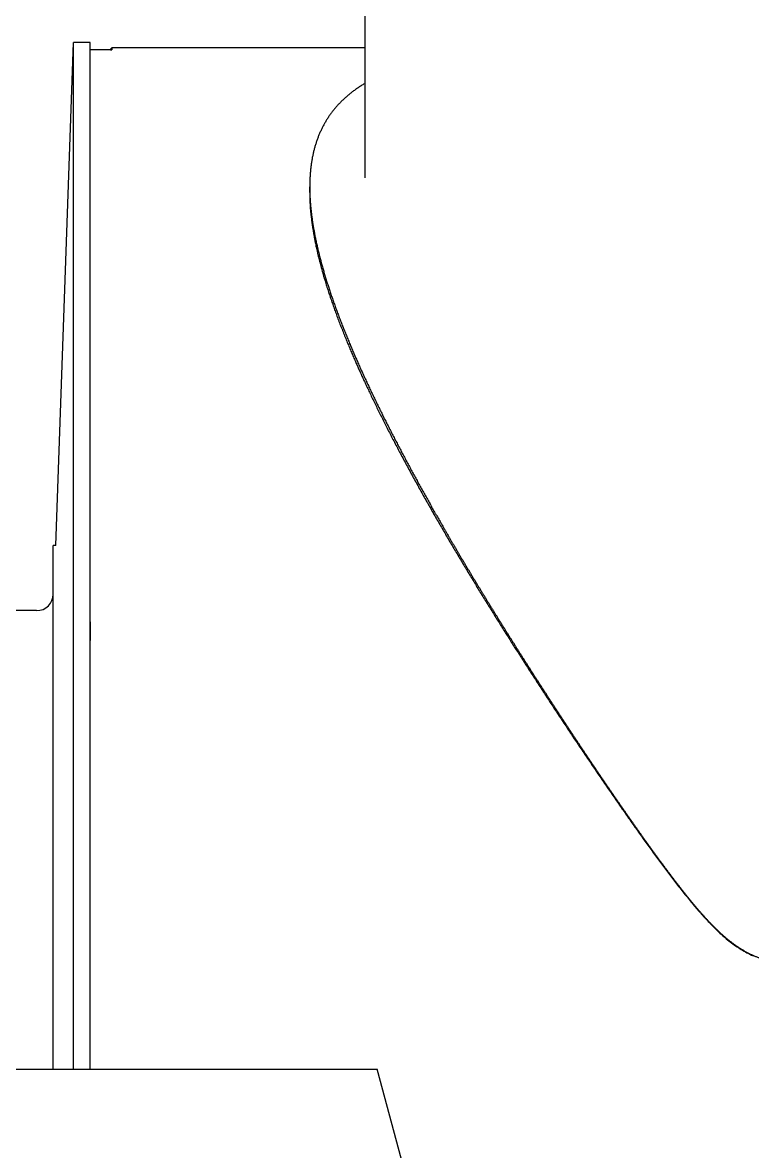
# Model space of a CAD drawing. Extents: x -31701 to 37626, y -27136 to 32271.
# Drawn here: x -12201.8 to -12070.2, y -16217.3 to -16013.7 of the extents above; entities that cross this region are included whole.
import ezdxf

# ---------------------------------------------------------------- set-up
doc = ezdxf.new("R2010")
doc.units = 0
doc.layers.get('0').update_dxf_attribs({"linetype": 'CONTINUOUS'})

msp = doc.modelspace()

# ---------------------------------------------------------------- linework, layer by layer
at = {"color": 104, "linetype": 'Continuous'}
for p, q in [((-12140.05, -16041.73), (-12140.05, -16005.39)), ((-12195.82, -16108.04), (-12192.65, -16017.29)), ((-12192.65, -16183.29), (-12192.65, -16017.29)), ((-12189.65, -16017.29), (-12192.65, -16017.29)), ((-12189.65, -16183.29), (-12189.65, -16017.29)), ((-12186.01, -16018.67), (-12189.65, -16018.67)), ((-12186.1, -16018.67), (-12185.76, -16018.29)), ((-12185.76, -16018.29), (-12185.76, -16018.64)), ((-12140.05, -16018.29), (-12185.76, -16018.29)), ((-12185.76, -16018.64), (-12185.76, -16018.64)), ((-12150.05, -16044.39), (-12150.05, -16043.38)), ((-12196.32, -16183.29), (-12196.32, -16108.04)), ((-12195.82, -16108.04), (-12196.32, -16108.04)), ((-12199.32, -16119.79), (-12208.57, -16119.79)), ((-12189.65, -16121.78), (-12189.65, -16125.17)), ((-12189.65, -16143.06), (-12189.65, -16140.3)), ((-12189.65, -16183.29), (-12189.65, -16143.06)), ((-12196.32, -16202.48), (-12196.32, -16183.29)), ((-12192.65, -16202.48), (-12192.65, -16183.29)), ((-12189.65, -16202.48), (-12189.65, -16183.29)), ((-12189.65, -16202.48), (-12189.65, -16183.29))]:
    msp.add_line(p, q, dxfattribs=at)
at = {"color": 251, "linetype": 'Continuous'}
for p in [(-12272.93, -16202.46), (-12018.77, -16646.87)]:
    msp.add_line(p, (-12137.85, -16202.49), dxfattribs=at)
at = {"color": 104, "linetype": 'Continuous'}
msp.add_lwpolyline([(-12150.05, -16044.39), (-12150.05, -16044.59), (-12150.05, -16044.8), (-12150.04, -16045), (-12150.04, -16045.2), (-12150.03, -16045.4), (-12150.03, -16045.61), (-12150.02, -16045.81), (-12150.01, -16046.01), (-12150, -16046.22), (-12149.99, -16046.42), (-12149.98, -16046.63), (-12149.96, -16046.83), (-12149.95, -16047.04), (-12149.94, -16047.24), (-12149.92, -16047.45), (-12149.9, -16047.65), (-12149.88, -16047.86), (-12149.86, -16048.06), (-12149.84, -16048.27), (-12149.82, -16048.47), (-12149.8, -16048.68), (-12149.78, -16048.89), (-12149.75, -16049.1), (-12149.73, -16049.3), (-12149.7, -16049.51), (-12149.67, -16049.72), (-12149.64, -16049.93), (-12149.62, -16050.14), (-12149.59, -16050.35), (-12149.55, -16050.56), (-12149.52, -16050.77), (-12149.49, -16050.99), (-12149.45, -16051.2), (-12149.42, -16051.41), (-12149.38, -16051.63), (-12149.35, -16051.84), (-12149.31, -16052.06), (-12149.27, -16052.28), (-12149.23, -16052.49), (-12149.19, -16052.71), (-12149.14, -16052.93), (-12149.1, -16053.15), (-12149.06, -16053.37), (-12149.01, -16053.6), (-12148.97, -16053.82), (-12148.92, -16054.04), (-12148.87, -16054.26), (-12148.82, -16054.48), (-12148.77, -16054.71), (-12148.72, -16054.93), (-12148.67, -16055.15), (-12148.62, -16055.38), (-12148.56, -16055.6), (-12148.51, -16055.83), (-12148.45, -16056.06), (-12148.4, -16056.28), (-12148.34, -16056.51), (-12148.28, -16056.74), (-12148.23, -16056.96), (-12148.17, -16057.19), (-12148.11, -16057.41), (-12148.05, -16057.64), (-12147.99, -16057.87), (-12147.93, -16058.09), (-12147.86, -16058.32), (-12147.8, -16058.54), (-12147.74, -16058.77), (-12147.67, -16058.99), (-12147.61, -16059.21), (-12147.54, -16059.44), (-12147.48, -16059.66), (-12147.41, -16059.88), (-12147.34, -16060.11), (-12147.28, -16060.33), (-12147.21, -16060.55), (-12147.14, -16060.78), (-12147.07, -16061), (-12147, -16061.22), (-12146.93, -16061.45), (-12146.86, -16061.67), (-12146.79, -16061.89), (-12146.72, -16062.11), (-12146.65, -16062.34), (-12146.57, -16062.56), (-12146.5, -16062.78), (-12146.42, -16063.01), (-12146.35, -16063.23), (-12146.27, -16063.46), (-12146.2, -16063.68), (-12146.12, -16063.91), (-12146.04, -16064.14), (-12145.96, -16064.36), (-12145.88, -16064.59), (-12145.8, -16064.82), (-12145.72, -16065.05), (-12145.64, -16065.28), (-12145.55, -16065.51), (-12145.47, -16065.74), (-12145.39, -16065.97), (-12145.3, -16066.2), (-12145.22, -16066.44), (-12145.13, -16066.67), (-12145.04, -16066.91), (-12144.95, -16067.14), (-12144.86, -16067.38), (-12144.77, -16067.61), (-12144.68, -16067.85), (-12144.59, -16068.09), (-12144.5, -16068.33), (-12144.41, -16068.56), (-12144.32, -16068.8), (-12144.22, -16069.04), (-12144.13, -16069.28), (-12144.03, -16069.52), (-12143.94, -16069.76), (-12143.84, -16070), (-12143.75, -16070.24), (-12143.65, -16070.48), (-12143.55, -16070.71), (-12143.46, -16070.95), (-12143.36, -16071.18), (-12143.27, -16071.41), (-12143.17, -16071.64), (-12143.08, -16071.87), (-12142.98, -16072.1), (-12142.89, -16072.32), (-12142.79, -16072.54), (-12142.7, -16072.76), (-12142.61, -16072.98), (-12142.52, -16073.19), (-12142.43, -16073.41), (-12142.34, -16073.62), (-12142.25, -16073.82), (-12142.16, -16074.03), (-12142.07, -16074.23), (-12141.98, -16074.43), (-12141.9, -16074.63), (-12141.81, -16074.83), (-12141.72, -16075.02), (-12141.64, -16075.22), (-12141.55, -16075.41), (-12141.47, -16075.6), (-12141.39, -16075.79), (-12141.3, -16075.98), (-12141.22, -16076.17), (-12141.13, -16076.36), (-12141.05, -16076.55), (-12140.96, -16076.73), (-12140.88, -16076.92), (-12140.79, -16077.11), (-12140.7, -16077.3), (-12140.62, -16077.49), (-12140.53, -16077.69), (-12140.44, -16077.88), (-12140.35, -16078.08), (-12140.26, -16078.28), (-12140.16, -16078.48), (-12140.07, -16078.68), (-12139.97, -16078.89), (-12139.88, -16079.1), (-12139.78, -16079.31), (-12139.68, -16079.52), (-12139.58, -16079.74), (-12139.47, -16079.96), (-12139.37, -16080.18), (-12139.26, -16080.4), (-12139.16, -16080.63), (-12139.05, -16080.86), (-12138.94, -16081.09), (-12138.82, -16081.32), (-12138.71, -16081.56), (-12138.6, -16081.79), (-12138.48, -16082.03), (-12138.37, -16082.27), (-12138.25, -16082.51), (-12138.13, -16082.75), (-12138.02, -16082.98), (-12137.91, -16083.21), (-12137.79, -16083.45), (-12137.67, -16083.69), (-12137.55, -16083.93), (-12137.43, -16084.17), (-12137.31, -16084.42), (-12137.19, -16084.67), (-12137.06, -16084.91), (-12136.94, -16085.16), (-12136.82, -16085.41), (-12136.69, -16085.65), (-12136.57, -16085.9), (-12136.44, -16086.15), (-12136.32, -16086.4), (-12136.19, -16086.65), (-12136.06, -16086.9), (-12135.93, -16087.15), (-12135.81, -16087.4), (-12135.68, -16087.65), (-12135.55, -16087.9), (-12135.42, -16088.15), (-12135.29, -16088.41), (-12135.16, -16088.66), (-12135.03, -16088.91), (-12134.89, -16089.17), (-12134.76, -16089.42), (-12134.63, -16089.68), (-12134.49, -16089.93), (-12134.36, -16090.19), (-12134.23, -16090.44), (-12134.09, -16090.7), (-12133.95, -16090.96), (-12133.82, -16091.22), (-12133.68, -16091.47), (-12133.54, -16091.73), (-12133.41, -16091.99), (-12133.27, -16092.25), (-12133.13, -16092.51), (-12132.99, -16092.77), (-12132.85, -16093.03), (-12132.71, -16093.29), (-12132.57, -16093.55), (-12132.43, -16093.81), (-12132.29, -16094.07), (-12132.15, -16094.33), (-12132.01, -16094.59), (-12131.87, -16094.85), (-12131.73, -16095.11), (-12131.58, -16095.37), (-12131.44, -16095.63), (-12131.3, -16095.89), (-12131.15, -16096.16), (-12131.01, -16096.42), (-12130.86, -16096.68), (-12130.72, -16096.94), (-12130.57, -16097.2), (-12130.43, -16097.47), (-12130.28, -16097.73), (-12130.14, -16097.99), (-12129.99, -16098.25), (-12129.85, -16098.51), (-12129.7, -16098.78), (-12129.55, -16099.04), (-12129.41, -16099.3), (-12129.26, -16099.56), (-12129.11, -16099.82), (-12128.96, -16100.09), (-12128.82, -16100.35), (-12128.67, -16100.61), (-12128.52, -16100.87), (-12128.37, -16101.13), (-12128.22, -16101.39), (-12128.08, -16101.65), (-12127.93, -16101.91), (-12127.78, -16102.17), (-12127.63, -16102.43), (-12127.48, -16102.69), (-12127.33, -16102.95), (-12127.19, -16103.2), (-12127.04, -16103.46), (-12126.89, -16103.72), (-12126.74, -16103.98), (-12126.59, -16104.23), (-12126.44, -16104.49), (-12126.3, -16104.75), (-12126.15, -16105), (-12126, -16105.26), (-12125.85, -16105.51), (-12125.7, -16105.77), (-12125.55, -16106.02), (-12125.41, -16106.28), (-12125.26, -16106.53), (-12125.11, -16106.78), (-12124.96, -16107.04), (-12124.81, -16107.29), (-12124.66, -16107.54), (-12124.51, -16107.79), (-12124.37, -16108.04), (-12124.22, -16108.3), (-12124.07, -16108.55), (-12123.92, -16108.8), (-12123.77, -16109.05), (-12123.62, -16109.31), (-12123.47, -16109.56), (-12123.32, -16109.81), (-12123.17, -16110.06), (-12123.02, -16110.32), (-12122.87, -16110.57), (-12122.72, -16110.82), (-12122.57, -16111.07), (-12122.42, -16111.32), (-12122.27, -16111.57), (-12122.11, -16111.82), (-12121.96, -16112.07), (-12121.81, -16112.32), (-12121.66, -16112.57), (-12121.51, -16112.82), (-12121.36, -16113.07), (-12121.21, -16113.31), (-12121.06, -16113.56), (-12120.91, -16113.81), (-12120.76, -16114.06), (-12120.61, -16114.3), (-12120.46, -16114.55), (-12120.31, -16114.79), (-12120.16, -16115.04), (-12120.02, -16115.28), (-12119.87, -16115.53), (-12119.72, -16115.77), (-12119.57, -16116.01), (-12119.42, -16116.26), (-12119.27, -16116.5), (-12119.12, -16116.74), (-12118.98, -16116.98), (-12118.83, -16117.22), (-12118.68, -16117.46), (-12118.53, -16117.7), (-12118.39, -16117.94), (-12118.24, -16118.18), (-12118.09, -16118.42), (-12117.94, -16118.65), (-12117.8, -16118.89), (-12117.65, -16119.13), (-12117.51, -16119.36), (-12117.36, -16119.6), (-12117.21, -16119.83), (-12117.07, -16120.07), (-12116.92, -16120.3), (-12116.77, -16120.54), (-12116.63, -16120.78), (-12116.48, -16121.01), (-12116.33, -16121.24), (-12116.19, -16121.48), (-12116.04, -16121.71), (-12115.89, -16121.95), (-12115.75, -16122.18), (-12115.6, -16122.42), (-12115.45, -16122.65), (-12115.3, -16122.89), (-12115.16, -16123.12), (-12115.01, -16123.35), (-12114.86, -16123.59), (-12114.71, -16123.82), (-12114.57, -16124.06), (-12114.42, -16124.29), (-12114.27, -16124.53), (-12114.12, -16124.76), (-12113.97, -16125), (-12113.82, -16125.23), (-12113.68, -16125.47), (-12113.53, -16125.7), (-12113.38, -16125.94), (-12113.23, -16126.17), (-12113.08, -16126.41), (-12112.93, -16126.65), (-12112.78, -16126.88), (-12112.62, -16127.12), (-12112.47, -16127.36), (-12112.32, -16127.6), (-12112.17, -16127.84), (-12112.01, -16128.08), (-12111.86, -16128.32), (-12111.71, -16128.56), (-12111.55, -16128.8), (-12111.4, -16129.04), (-12111.24, -16129.28), (-12111.09, -16129.52), (-12110.93, -16129.77), (-12110.77, -16130.01), (-12110.62, -16130.25), (-12110.46, -16130.5), (-12110.3, -16130.74), (-12110.14, -16130.99), (-12109.98, -16131.24), (-12109.82, -16131.48), (-12109.66, -16131.73), (-12109.5, -16131.98), (-12109.34, -16132.23), (-12109.18, -16132.47), (-12109.02, -16132.72), (-12108.86, -16132.97), (-12108.7, -16133.22), (-12108.54, -16133.47), (-12108.37, -16133.72), (-12108.21, -16133.97), (-12108.05, -16134.22), (-12107.88, -16134.47), (-12107.72, -16134.72), (-12107.55, -16134.97), (-12107.39, -16135.23), (-12107.22, -16135.49), (-12107.04, -16135.75), (-12106.87, -16136.01), (-12106.7, -16136.27), (-12106.54, -16136.53), (-12106.37, -16136.78), (-12106.21, -16137.03), (-12106.04, -16137.28), (-12105.88, -16137.53), (-12105.71, -16137.79), (-12105.54, -16138.04), (-12105.38, -16138.29), (-12105.21, -16138.54), (-12105.04, -16138.8), (-12104.87, -16139.05), (-12104.71, -16139.3), (-12104.54, -16139.56), (-12104.37, -16139.81), (-12104.2, -16140.07), (-12104.03, -16140.32), (-12103.86, -16140.58), (-12103.69, -16140.83), (-12103.52, -16141.09), (-12103.35, -16141.35), (-12103.18, -16141.6), (-12103.01, -16141.86), (-12102.84, -16142.12), (-12102.67, -16142.37), (-12102.5, -16142.63), (-12102.32, -16142.88), (-12102.15, -16143.14), (-12101.98, -16143.39), (-12101.81, -16143.65), (-12101.64, -16143.9), (-12101.47, -16144.16), (-12101.3, -16144.41), (-12101.13, -16144.67), (-12100.96, -16144.92), (-12100.79, -16145.17), (-12100.62, -16145.43), (-12100.45, -16145.68), (-12100.28, -16145.93), (-12100.1, -16146.18), (-12099.93, -16146.44), (-12099.76, -16146.69), (-12099.59, -16146.94), (-12099.42, -16147.19), (-12099.25, -16147.44), (-12099.08, -16147.69), (-12098.91, -16147.94), (-12098.74, -16148.19), (-12098.57, -16148.44), (-12098.4, -16148.69), (-12098.23, -16148.94), (-12098.06, -16149.19), (-12097.89, -16149.44), (-12097.72, -16149.69), (-12097.55, -16149.94), (-12097.38, -16150.19), (-12097.21, -16150.44), (-12097.04, -16150.69), (-12096.87, -16150.94), (-12096.7, -16151.19), (-12096.53, -16151.43), (-12096.36, -16151.68), (-12096.19, -16151.93), (-12096.02, -16152.17), (-12095.86, -16152.41), (-12095.69, -16152.66), (-12095.52, -16152.9), (-12095.35, -16153.14), (-12095.19, -16153.38), (-12095.02, -16153.62), (-12094.86, -16153.86), (-12094.69, -16154.1), (-12094.53, -16154.33), (-12094.37, -16154.57), (-12094.2, -16154.8), (-12094.04, -16155.04), (-12093.87, -16155.27), (-12093.71, -16155.51), (-12093.55, -16155.74), (-12093.39, -16155.97), (-12093.22, -16156.21), (-12093.06, -16156.44), (-12092.9, -16156.67), (-12092.74, -16156.9), (-12092.57, -16157.13), (-12092.41, -16157.36), (-12092.25, -16157.6), (-12092.09, -16157.83), (-12091.92, -16158.06), (-12091.76, -16158.29), (-12091.6, -16158.52), (-12091.43, -16158.75), (-12091.27, -16158.98), (-12091.1, -16159.22), (-12090.94, -16159.45), (-12090.77, -16159.68), (-12090.6, -16159.92), (-12090.43, -16160.15), (-12090.27, -16160.39), (-12090.1, -16160.63), (-12089.93, -16160.86), (-12089.75, -16161.1), (-12089.58, -16161.34), (-12089.41, -16161.58), (-12089.23, -16161.83), (-12089.06, -16162.07), (-12088.88, -16162.31), (-12088.71, -16162.55), (-12088.53, -16162.8), (-12088.35, -16163.04), (-12088.18, -16163.28), (-12088, -16163.52), (-12087.83, -16163.76), (-12087.65, -16164), (-12087.48, -16164.24), (-12087.3, -16164.48), (-12087.12, -16164.72), (-12086.94, -16164.97), (-12086.76, -16165.21), (-12086.58, -16165.45), (-12086.4, -16165.69), (-12086.22, -16165.93), (-12086.04, -16166.17), (-12085.86, -16166.41), (-12085.68, -16166.65), (-12085.51, -16166.89), (-12085.33, -16167.13), (-12085.15, -16167.36), (-12084.97, -16167.6), (-12084.78, -16167.84), (-12084.6, -16168.08), (-12084.42, -16168.32), (-12084.23, -16168.56), (-12084.05, -16168.8), (-12083.86, -16169.04), (-12083.68, -16169.28), (-12083.49, -16169.52), (-12083.3, -16169.76), (-12083.12, -16170), (-12082.93, -16170.24), (-12082.74, -16170.48), (-12082.55, -16170.72), (-12082.36, -16170.96), (-12082.17, -16171.19), (-12081.98, -16171.43), (-12081.79, -16171.66), (-12081.6, -16171.9), (-12081.41, -16172.12), (-12081.23, -16172.35), (-12081.04, -16172.57), (-12080.86, -16172.79), (-12080.68, -16173.01), (-12080.49, -16173.22), (-12080.31, -16173.43), (-12080.13, -16173.64), (-12079.95, -16173.86), (-12079.76, -16174.07), (-12079.57, -16174.29), (-12079.38, -16174.5), (-12079.18, -16174.72), (-12078.98, -16174.94), (-12078.78, -16175.17), (-12078.58, -16175.39), (-12078.37, -16175.62), (-12078.16, -16175.84), (-12077.95, -16176.06), (-12077.74, -16176.28), (-12077.53, -16176.5), (-12077.32, -16176.71), (-12077.11, -16176.92), (-12076.9, -16177.13), (-12076.69, -16177.34), (-12076.47, -16177.54), (-12076.25, -16177.75), (-12076.03, -16177.95), (-12075.81, -16178.16), (-12075.58, -16178.36), (-12075.35, -16178.56), (-12075.12, -16178.76), (-12074.89, -16178.95), (-12074.65, -16179.15), (-12074.42, -16179.34), (-12074.18, -16179.52), (-12073.94, -16179.71), (-12073.7, -16179.89), (-12073.45, -16180.06), (-12073.21, -16180.24), (-12072.96, -16180.41), (-12072.71, -16180.57), (-12072.46, -16180.73), (-12072.21, -16180.89), (-12071.95, -16181.05), (-12071.69, -16181.2), (-12071.43, -16181.35), (-12071.16, -16181.49), (-12070.89, -16181.63), (-12070.62, -16181.77), (-12070.35, -16181.9), (-12070.07, -16182.02)], dxfattribs=at)
msp.add_arc((-12199.32, -16116.79), 3, 270, 360, dxfattribs=at)
for points, knots in [([(-12186.01, -16018.67), (-12186.01, -16018.67), (-12186, -16018.67), (-12186, -16018.67), (-12185.99, -16018.67), (-12185.98, -16018.67), (-12185.97, -16018.67), (-12185.97, -16018.67), (-12185.96, -16018.67), (-12185.95, -16018.67), (-12185.94, -16018.67), (-12185.93, -16018.67), (-12185.93, -16018.67), (-12185.92, -16018.67), (-12185.91, -16018.67), (-12185.9, -16018.67), (-12185.9, -16018.67), (-12185.89, -16018.67), (-12185.88, -16018.67), (-12185.88, -16018.67), (-12185.87, -16018.67), (-12185.86, -16018.67), (-12185.86, -16018.67), (-12185.85, -16018.67), (-12185.85, -16018.67), (-12185.84, -16018.66), (-12185.84, -16018.66), (-12185.83, -16018.66), (-12185.83, -16018.66), (-12185.82, -16018.66), (-12185.82, -16018.66), (-12185.81, -16018.66), (-12185.81, -16018.66), (-12185.81, -16018.66), (-12185.8, -16018.66), (-12185.8, -16018.66), (-12185.8, -16018.66), (-12185.79, -16018.66), (-12185.79, -16018.66), (-12185.79, -16018.66), (-12185.79, -16018.66), (-12185.78, -16018.65), (-12185.78, -16018.65), (-12185.78, -16018.65), (-12185.78, -16018.65), (-12185.78, -16018.65), (-12185.77, -16018.65), (-12185.77, -16018.65), (-12185.77, -16018.65), (-12185.77, -16018.65), (-12185.77, -16018.65), (-12185.77, -16018.65), (-12185.77, -16018.65), (-12185.76, -16018.65), (-12185.76, -16018.65), (-12185.76, -16018.64), (-12185.76, -16018.64), (-12185.76, -16018.64)], [0, 0, 0, 0, 0.0077235, 0.0154662, 0.0232372, 0.0310386, 0.0388663, 0.0467114, 0.0545603, 0.0623963, 0.0701996, 0.0779487, 0.0856209, 0.0931932, 0.100643, 0.107949, 0.115092, 0.1220556, 0.128827, 0.1353981, 0.1417657, 0.1479325, 0.1538955, 0.1596456, 0.1651757, 0.170482, 0.1755627, 0.1804187, 0.1850528, 0.1894697, 0.1936757, 0.1976787, 0.2014876, 0.2051125, 0.2085643, 0.2118542, 0.2149943, 0.2179965, 0.2208713, 0.2236237, 0.2262565, 0.2287727, 0.2311746, 0.2334646, 0.2356449, 0.2377174, 0.2396843, 0.2415477, 0.2433097, 0.2449727, 0.2465392, 0.2480123, 0.2493952, 0.2506916, 0.2519058, 0.2530427, 0.2541075, 0.2541075, 0.2541075, 0.2541075]), ([(-12140.05, -16024.68), (-12140.14, -16024.73), (-12140.34, -16024.85), (-12140.62, -16025.03), (-12140.9, -16025.21), (-12141.18, -16025.39), (-12141.45, -16025.57), (-12141.72, -16025.76), (-12141.99, -16025.95), (-12142.25, -16026.15), (-12142.51, -16026.34), (-12142.76, -16026.54), (-12143.01, -16026.74), (-12143.25, -16026.95), (-12143.49, -16027.16), (-12143.73, -16027.37), (-12143.96, -16027.58), (-12144.19, -16027.8), (-12144.41, -16028.02), (-12144.63, -16028.24), (-12144.84, -16028.47), (-12145.05, -16028.7), (-12145.26, -16028.93), (-12145.46, -16029.16), (-12145.65, -16029.4), (-12145.85, -16029.64), (-12146.03, -16029.88), (-12146.22, -16030.13), (-12146.4, -16030.38), (-12146.57, -16030.63), (-12146.74, -16030.88), (-12146.91, -16031.14), (-12147.07, -16031.4), (-12147.22, -16031.66), (-12147.38, -16031.92), (-12147.52, -16032.19), (-12147.67, -16032.46), (-12147.81, -16032.73), (-12147.94, -16033.01), (-12148.07, -16033.29), (-12148.2, -16033.57), (-12148.32, -16033.85), (-12148.44, -16034.13), (-12148.55, -16034.42), (-12148.66, -16034.71), (-12148.76, -16035.01), (-12148.86, -16035.3), (-12148.96, -16035.6), (-12149.05, -16035.9), (-12149.14, -16036.2), (-12149.22, -16036.5), (-12149.3, -16036.81), (-12149.38, -16037.12), (-12149.45, -16037.43), (-12149.51, -16037.74), (-12149.58, -16038.06), (-12149.63, -16038.38), (-12149.69, -16038.7), (-12149.74, -16039.02), (-12149.79, -16039.34), (-12149.83, -16039.67), (-12149.87, -16039.99), (-12149.9, -16040.32), (-12149.93, -16040.66), (-12149.96, -16040.99), (-12149.98, -16041.32), (-12150, -16041.66), (-12150.02, -16042), (-12150.03, -16042.34), (-12150.04, -16042.68), (-12150.05, -16043.02), (-12150.05, -16043.25), (-12150.05, -16043.37)], [0, 0, 0, 0, 0.336897, 0.672005, 1.005365, 1.337015, 1.666992, 1.995328, 2.322059, 2.647217, 2.970838, 3.292959, 3.613619, 3.932861, 4.250733, 4.567285, 4.882575, 5.196667, 5.50963, 5.821544, 6.132492, 6.442557, 6.751812, 7.060333, 7.368194, 7.675472, 7.98224, 8.288576, 8.594555, 8.900253, 9.205745, 9.511105, 9.816407, 10.121725, 10.427132, 10.732697, 11.038492, 11.344584, 11.651042, 11.957931, 12.265315, 12.573257, 12.881817, 13.191053, 13.501023, 13.81178, 14.123379, 14.435869, 14.749305, 15.063736, 15.379213, 15.695787, 16.013503, 16.332407, 16.652544, 16.973953, 17.296673, 17.620739, 17.946182, 18.273033, 18.60133, 18.931113, 19.262409, 19.595233, 19.929596, 20.265501, 20.602949, 20.94194, 21.282474, 21.624557, 21.968197, 22.313413, 22.313413, 22.313413, 22.313413]), ([(-12150.05, -16043.37), (-12150.05, -16043.48), (-12150.05, -16043.72), (-12150.04, -16044.06), (-12150.03, -16044.41), (-12150.02, -16044.76), (-12150.01, -16045.12), (-12149.99, -16045.47), (-12149.97, -16045.82), (-12149.94, -16046.18), (-12149.91, -16046.54), (-12149.88, -16046.9), (-12149.85, -16047.26), (-12149.81, -16047.62), (-12149.77, -16047.98), (-12149.73, -16048.34), (-12149.68, -16048.71), (-12149.63, -16049.08), (-12149.58, -16049.44), (-12149.52, -16049.81), (-12149.46, -16050.18), (-12149.4, -16050.55), (-12149.34, -16050.93), (-12149.27, -16051.3), (-12149.2, -16051.67), (-12149.13, -16052.05), (-12149.06, -16052.43), (-12148.98, -16052.8), (-12148.9, -16053.18), (-12148.82, -16053.56), (-12148.73, -16053.94), (-12148.64, -16054.32), (-12148.56, -16054.71), (-12148.46, -16055.09), (-12148.37, -16055.47), (-12148.27, -16055.86), (-12148.17, -16056.25), (-12148.07, -16056.63), (-12147.97, -16057.02), (-12147.86, -16057.41), (-12147.75, -16057.8), (-12147.64, -16058.19), (-12147.53, -16058.58), (-12147.41, -16058.97), (-12147.3, -16059.36), (-12147.18, -16059.76), (-12147.06, -16060.15), (-12146.93, -16060.54), (-12146.81, -16060.94), (-12146.68, -16061.33), (-12146.55, -16061.73), (-12146.42, -16062.13), (-12146.29, -16062.52), (-12146.16, -16062.92), (-12146.02, -16063.32), (-12145.88, -16063.72), (-12145.74, -16064.12), (-12145.6, -16064.52), (-12145.45, -16064.92), (-12145.31, -16065.32), (-12145.16, -16065.72), (-12145.01, -16066.12), (-12144.86, -16066.52), (-12144.71, -16066.93), (-12144.56, -16067.33), (-12144.4, -16067.73), (-12144.24, -16068.14), (-12144.09, -16068.54), (-12143.93, -16068.95), (-12143.76, -16069.35), (-12143.6, -16069.76), (-12143.44, -16070.17), (-12143.27, -16070.57), (-12143.1, -16070.98), (-12142.93, -16071.39), (-12142.76, -16071.8), (-12142.59, -16072.21), (-12142.42, -16072.61), (-12142.24, -16073.02), (-12142.07, -16073.43), (-12141.89, -16073.84), (-12141.71, -16074.25), (-12141.53, -16074.66), (-12141.35, -16075.07), (-12141.17, -16075.49), (-12140.98, -16075.9), (-12140.8, -16076.31), (-12140.61, -16076.72), (-12140.42, -16077.13), (-12140.23, -16077.55), (-12140.04, -16077.96), (-12139.85, -16078.37), (-12139.66, -16078.79), (-12139.47, -16079.2), (-12139.27, -16079.61), (-12139.08, -16080.03), (-12138.88, -16080.44), (-12138.68, -16080.86), (-12138.48, -16081.27), (-12138.28, -16081.69), (-12138.08, -16082.1), (-12137.88, -16082.52), (-12137.68, -16082.93), (-12137.47, -16083.35), (-12137.27, -16083.77), (-12137.06, -16084.18), (-12136.85, -16084.6), (-12136.65, -16085.02), (-12136.44, -16085.43), (-12136.23, -16085.85), (-12136.02, -16086.27), (-12135.8, -16086.68), (-12135.59, -16087.1), (-12135.38, -16087.52), (-12135.16, -16087.94), (-12134.95, -16088.36), (-12134.73, -16088.78), (-12134.51, -16089.19), (-12134.29, -16089.61), (-12134.08, -16090.03), (-12133.86, -16090.45), (-12133.63, -16090.87), (-12133.41, -16091.29), (-12133.19, -16091.71), (-12132.97, -16092.13), (-12132.74, -16092.55), (-12132.52, -16092.97), (-12132.29, -16093.39), (-12132.07, -16093.81), (-12131.84, -16094.23), (-12131.61, -16094.65), (-12131.38, -16095.07), (-12131.15, -16095.5), (-12130.92, -16095.92), (-12130.69, -16096.34), (-12130.46, -16096.76), (-12130.23, -16097.18), (-12129.99, -16097.6), (-12129.76, -16098.02), (-12129.53, -16098.45), (-12129.29, -16098.87), (-12129.06, -16099.29), (-12128.82, -16099.71), (-12128.58, -16100.13), (-12128.34, -16100.55), (-12128.11, -16100.98), (-12127.87, -16101.4), (-12127.63, -16101.82), (-12127.39, -16102.24), (-12127.14, -16102.67), (-12126.9, -16103.09), (-12126.66, -16103.51), (-12126.42, -16103.93), (-12126.17, -16104.36), (-12125.93, -16104.78), (-12125.68, -16105.2), (-12125.44, -16105.63), (-12125.19, -16106.05), (-12124.95, -16106.47), (-12124.7, -16106.9), (-12124.45, -16107.32), (-12124.2, -16107.74), (-12123.95, -16108.17), (-12123.7, -16108.59), (-12123.45, -16109.02), (-12123.2, -16109.44), (-12122.95, -16109.86), (-12122.7, -16110.29), (-12122.45, -16110.71), (-12122.19, -16111.14), (-12121.94, -16111.56), (-12121.69, -16111.99), (-12121.43, -16112.41), (-12121.18, -16112.83), (-12120.92, -16113.26), (-12120.67, -16113.68), (-12120.41, -16114.11), (-12120.15, -16114.53), (-12119.9, -16114.96), (-12119.64, -16115.38), (-12119.38, -16115.81), (-12119.12, -16116.23), (-12118.86, -16116.65), (-12118.6, -16117.08), (-12118.34, -16117.5), (-12118.08, -16117.93), (-12117.82, -16118.35), (-12117.56, -16118.78), (-12117.3, -16119.2), (-12117.03, -16119.63), (-12116.77, -16120.05), (-12116.51, -16120.48), (-12116.25, -16120.9), (-12115.98, -16121.33), (-12115.72, -16121.75), (-12115.45, -16122.18), (-12115.19, -16122.6), (-12114.92, -16123.02), (-12114.66, -16123.45), (-12114.39, -16123.87), (-12114.12, -16124.3), (-12113.86, -16124.72), (-12113.59, -16125.15), (-12113.32, -16125.57), (-12113.05, -16126), (-12112.79, -16126.42), (-12112.52, -16126.84), (-12112.25, -16127.27), (-12111.98, -16127.69), (-12111.71, -16128.12), (-12111.44, -16128.54), (-12111.17, -16128.97), (-12110.9, -16129.39), (-12110.63, -16129.81), (-12110.36, -16130.24), (-12110.08, -16130.66), (-12109.81, -16131.09), (-12109.54, -16131.51), (-12109.27, -16131.94), (-12108.99, -16132.36), (-12108.72, -16132.79), (-12108.44, -16133.21), (-12108.17, -16133.64), (-12107.89, -16134.06), (-12107.62, -16134.49), (-12107.34, -16134.91), (-12107.07, -16135.34), (-12106.79, -16135.76), (-12106.51, -16136.19), (-12106.23, -16136.62), (-12105.95, -16137.04), (-12105.67, -16137.47), (-12105.39, -16137.9), (-12105.11, -16138.33), (-12104.83, -16138.75), (-12104.55, -16139.18), (-12104.27, -16139.61), (-12103.99, -16140.04), (-12103.71, -16140.46), (-12103.43, -16140.89), (-12103.14, -16141.32), (-12102.86, -16141.75), (-12102.58, -16142.17), (-12102.3, -16142.6), (-12102.01, -16143.02), (-12101.73, -16143.45), (-12101.45, -16143.87), (-12101.17, -16144.3), (-12100.88, -16144.72), (-12100.6, -16145.14), (-12100.33, -16145.55), (-12100.05, -16145.96), (-12099.78, -16146.37), (-12099.5, -16146.79), (-12099.21, -16147.21), (-12098.93, -16147.63), (-12098.65, -16148.05), (-12098.36, -16148.47), (-12098.08, -16148.89), (-12097.79, -16149.31), (-12097.51, -16149.73), (-12097.23, -16150.15), (-12096.94, -16150.56), (-12096.66, -16150.98), (-12096.38, -16151.4), (-12096.09, -16151.81), (-12095.81, -16152.23), (-12095.52, -16152.64), (-12095.24, -16153.06), (-12094.95, -16153.47), (-12094.66, -16153.89), (-12094.38, -16154.3), (-12094.09, -16154.72), (-12093.8, -16155.14), (-12093.51, -16155.55), (-12093.22, -16155.97), (-12092.93, -16156.39), (-12092.64, -16156.81), (-12092.34, -16157.23), (-12092.05, -16157.65), (-12091.76, -16158.06), (-12091.48, -16158.47), (-12091.19, -16158.87), (-12090.9, -16159.28), (-12090.61, -16159.69), (-12090.32, -16160.1), (-12090.03, -16160.52), (-12089.73, -16160.93), (-12089.43, -16161.35), (-12089.14, -16161.76), (-12088.84, -16162.18), (-12088.54, -16162.59), (-12088.24, -16163), (-12087.94, -16163.42), (-12087.64, -16163.83), (-12087.34, -16164.24), (-12087.04, -16164.66), (-12086.73, -16165.07), (-12086.43, -16165.48), (-12086.13, -16165.89), (-12085.82, -16166.31), (-12085.51, -16166.72), (-12085.2, -16167.13), (-12084.89, -16167.54), (-12084.58, -16167.95), (-12084.27, -16168.36), (-12083.96, -16168.77), (-12083.64, -16169.18), (-12083.32, -16169.59), (-12083, -16170), (-12082.68, -16170.41), (-12082.36, -16170.81), (-12082.04, -16171.22), (-12081.72, -16171.62), (-12081.39, -16172.02), (-12081.07, -16172.41), (-12080.74, -16172.81), (-12080.41, -16173.2), (-12080.08, -16173.59), (-12079.74, -16173.98), (-12079.41, -16174.37), (-12079.06, -16174.75), (-12078.72, -16175.13), (-12078.37, -16175.51), (-12078.02, -16175.89), (-12077.67, -16176.26), (-12077.31, -16176.63), (-12076.94, -16176.99), (-12076.57, -16177.35), (-12076.2, -16177.71), (-12075.82, -16178.05), (-12075.44, -16178.4), (-12075.05, -16178.73), (-12074.65, -16179.06), (-12074.25, -16179.38), (-12073.84, -16179.7), (-12073.43, -16180), (-12073.01, -16180.29), (-12072.58, -16180.58), (-12072.14, -16180.85), (-12071.7, -16181.12), (-12071.25, -16181.37), (-12070.79, -16181.61), (-12070.33, -16181.83), (-12069.86, -16182.04), (-12069.39, -16182.24), (-12068.9, -16182.42), (-12068.41, -16182.59), (-12067.92, -16182.74), (-12067.42, -16182.87), (-12066.92, -16182.98), (-12066.41, -16183.08), (-12065.9, -16183.17), (-12065.39, -16183.23), (-12064.88, -16183.28), (-12064.36, -16183.3), (-12064.02, -16183.31), (-12063.85, -16183.31)], [0, 0, 0, 0, 0.346017, 0.693617, 1.042792, 1.393537, 1.745849, 2.099727, 2.455174, 2.812193, 3.170788, 3.530964, 3.892727, 4.256083, 4.621038, 4.987597, 5.355763, 5.725539, 6.096926, 6.469922, 6.844523, 7.220723, 7.59851, 7.977872, 8.35879, 8.741242, 9.125204, 9.510669, 9.897637, 10.286103, 10.67606, 11.067501, 11.460413, 11.854784, 12.250598, 12.647839, 13.046489, 13.446528, 13.847939, 14.250699, 14.65479, 15.060189, 15.466877, 15.874835, 16.284042, 16.69448, 17.106132, 17.518983, 17.933017, 18.348223, 18.76459, 19.182111, 19.600779, 20.020592, 20.441549, 20.863642, 21.286861, 21.711196, 22.136634, 22.563164, 22.990772, 23.419445, 23.849167, 24.279926, 24.711706, 25.144494, 25.578275, 26.013035, 26.448761, 26.88544, 27.323062, 27.761614, 28.201087, 28.641472, 29.082762, 29.524952, 29.968043, 30.412034, 30.856925, 31.302707, 31.749374, 32.196914, 32.645313, 33.094556, 33.544628, 33.99551, 34.447184, 34.899632, 35.352835, 35.806776, 36.261437, 36.716802, 37.172858, 37.629592, 38.086993, 38.545053, 39.00377, 39.46314, 39.923168, 40.383859, 40.845218, 41.307243, 41.769929, 42.233271, 42.697263, 43.1619, 43.627176, 44.093086, 44.559622, 45.026778, 45.494548, 45.962926, 46.431903, 46.901474, 47.371631, 47.842367, 48.313676, 48.785551, 49.257984, 49.73097, 50.2045, 50.67857, 51.153173, 51.628302, 52.103953, 52.580118, 53.056794, 53.533974, 54.01165, 54.489803, 54.968413, 55.447465, 55.926948, 56.406851, 56.887166, 57.367887, 57.84901, 58.330533, 58.812456, 59.294778, 59.777502, 60.260629, 60.744163, 61.228108, 61.712467, 62.197244, 62.682442, 63.168067, 63.654119, 64.140602, 64.627516, 65.114862, 65.602639, 66.090844, 66.579472, 67.068517, 67.55797, 68.047821, 68.538057, 69.02866, 69.519613, 70.010906, 70.502535, 70.994495, 71.486783, 71.979395, 72.472326, 72.965573, 73.459131, 73.952995, 74.447162, 74.941627, 75.436386, 75.931433, 76.426765, 76.922377, 77.418265, 77.914424, 78.41085, 78.90754, 79.404487, 79.901689, 80.399142, 80.896841, 81.394782, 81.892963, 82.391379, 82.890026, 83.388902, 83.888004, 84.387326, 84.886862, 85.386603, 85.88654, 86.386663, 86.886964, 87.387435, 87.888073, 88.388875, 88.889845, 89.390984, 89.892296, 90.393785, 90.895453, 91.397308, 91.899352, 92.40159, 92.904028, 93.406668, 93.909514, 94.412568, 94.915832, 95.419304, 95.922984, 96.426866, 96.930947, 97.435215, 97.939662, 98.444312, 98.949204, 99.454387, 99.959903, 100.465812, 100.972189, 101.479092, 101.986555, 102.494594, 103.003207, 103.512378, 104.022077, 104.532262, 105.042882, 105.553877, 106.065181, 106.576723, 107.088433, 107.600236, 108.112061, 108.623838, 109.135504, 109.647001, 110.15828, 110.669304, 111.180046, 111.690495, 112.200653, 112.710543, 113.220205, 113.729704, 114.238849, 114.738029, 115.223873, 115.713144, 116.217733, 116.727123, 117.236126, 117.744543, 118.252243, 118.759153, 119.265253, 119.77057, 120.275171, 120.779158, 121.28266, 121.785828, 122.28883, 122.791839, 123.295036, 123.798594, 124.30268, 124.807444, 125.313012, 125.819484, 126.326925, 126.835358, 127.34476, 127.855054, 128.366104, 128.877707, 129.388436, 129.893047, 130.390522, 130.88442, 131.38009, 131.881881, 132.390342, 132.900789, 133.410955, 133.920914, 134.430767, 134.940622, 135.450592, 135.960786, 136.471302, 136.98222, 137.493596, 138.005455, 138.517783, 139.030521, 139.543558, 140.056757, 140.570189, 141.084093, 141.598662, 142.11414, 142.630606, 143.147952, 143.665932, 144.184215, 144.702425, 145.220198, 145.737226, 146.253307, 146.768391, 147.282632, 147.796433, 148.310111, 148.823507, 149.336539, 149.849249, 150.361766, 150.874274, 151.386976, 151.900273, 152.414917, 152.930606, 153.446332, 153.961241, 154.475443, 154.989579, 155.503772, 156.018047, 156.532387, 157.046764, 157.561163, 158.075604, 158.590165, 159.104873, 159.619646, 160.134428, 160.649192, 161.163936, 161.678681, 162.193464, 162.708334, 163.223361, 163.738737, 164.25462, 164.770936, 165.287455, 165.803885, 166.319977, 166.835627, 167.350999, 167.866302, 168.381273, 168.89561, 168.89561, 168.89561, 168.89561])]:
    msp.add_open_spline(points, degree=3, knots=knots, dxfattribs=at)

doc.saveas('drawing.dxf')
